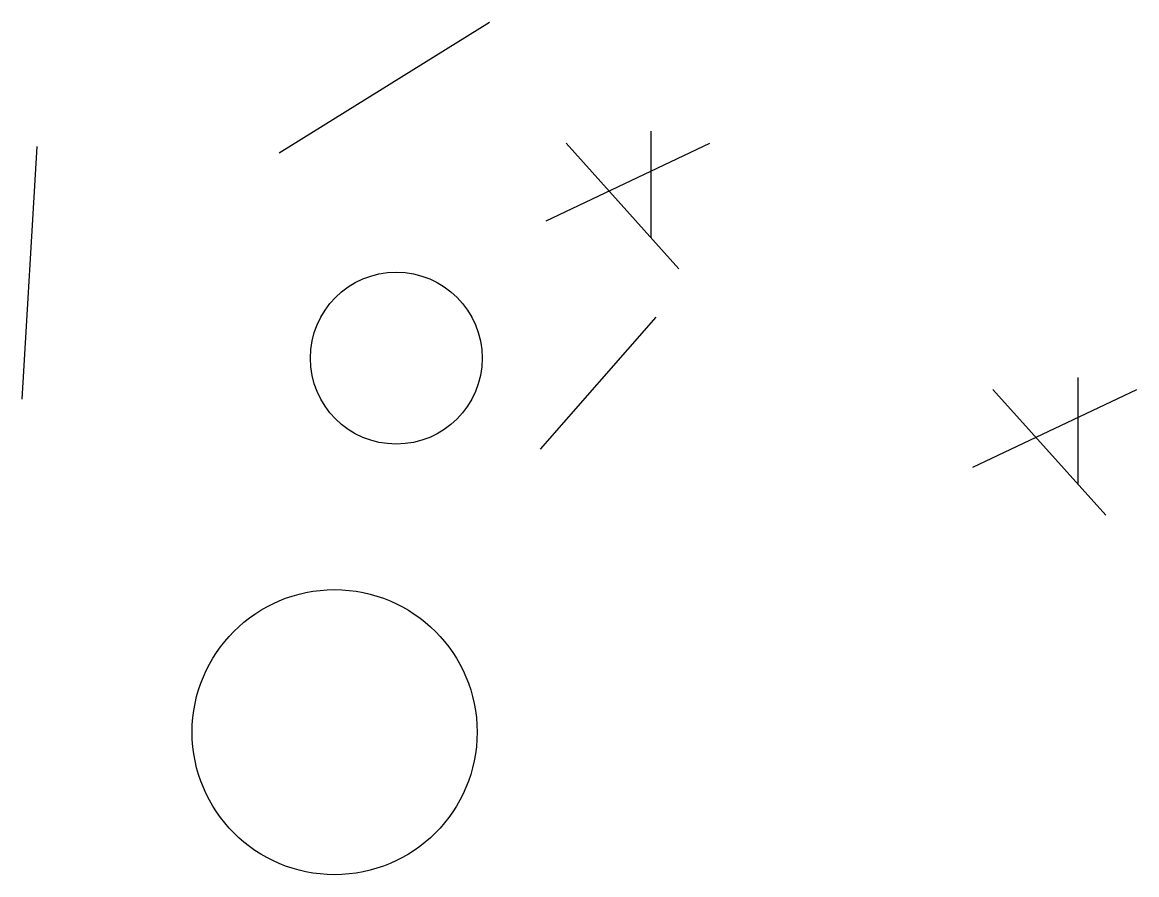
# Model space of a CAD drawing. Header units: inches. Extents: x -26.8 to 38.1, y -35 to 14.5.
import ezdxf

# ---------------------------------------------------------------- set-up
doc = ezdxf.new("R2010")
doc.units = ezdxf.units.IN
doc.header["$MEASUREMENT"] = 0

# ---------------------------------------------------------------- blocks, each defined once
blk = doc.blocks.new('*U12')
for p, q in [((-11.808, 6.942), (0.43, 14.537)), ((9.821, 8.212), (9.821, 2.01)), ((-26.764, -7.384), (-25.889, 7.303)), ((3.715, 2.984), (13.251, 7.515)), ((11.449, 0.196), (4.878, 7.515)), ((3.391, -10.287), (10.128, -2.616)), ((34.661, -6.121), (34.661, -12.324)), ((28.555, -11.349), (38.091, -6.818)), ((36.289, -14.137), (29.718, -6.818))]:
    blk.add_line(p, q)
for centre, radius in [((-5, -5), 5), ((-8.588, -26.759), 8.291)]:
    blk.add_circle(centre, radius)

msp = doc.modelspace()

# ---------------------------------------------------------------- block references
msp.add_blockref('*U12', (0, 0))

doc.saveas('drawing.dxf')
